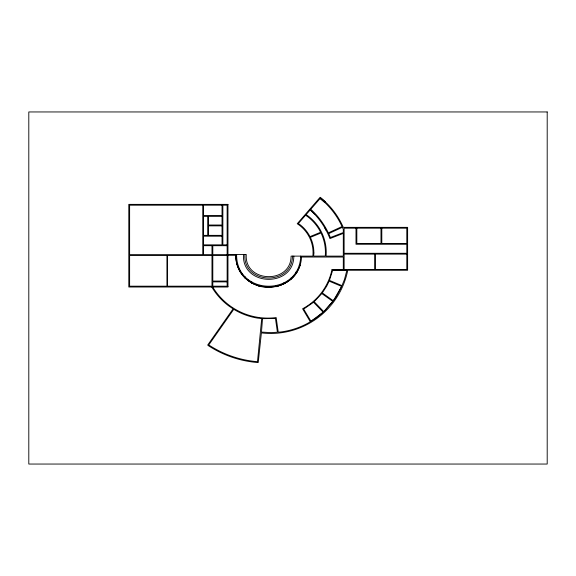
<?xml version="1.0" encoding="UTF-8"?>
<svg xmlns="http://www.w3.org/2000/svg" width="576" height="576" viewBox="0 0 576 576"><rect width="100%" height="100%" fill="white"/><g stroke="black" fill="none" stroke-linecap="round" stroke-linejoin="round"><path stroke-width="0.86" d="M227.966 254.477L246.262 254.477C244.152 283.061 291.01 284.45 291.089 256.118L312.869 256.118A34.344 34.344 0 0 0 297.23 223.733L320.098 197.309L320.717 197.849A77.501 77.501 0 0 1 343.296 227.354L407.621 227.354L407.621 270.266L347.753 270.266A78.502 78.502 0 0 1 261.389 332.899L258.228 362.513L257.4 362.513L261.706 318.578L257.357 318.082A65.29 65.29 0 0 1 233.762 309.319L208.764 344.945A104.501 104.501 0 0 0 257.465 361.685L257.486 361.685M259.783 285.437L259.661 286.25C273.463 289.894 289.037 284.342 296.842 272.254L296.1 271.901M268.049 286.625L268.135 287.446L267.379 287.424L267.502 286.61M293.839 256.118C293.746 287.986 241.438 286.646 243.504 254.477M292.464 256.118C292.378 286.214 242.798 284.854 244.879 254.477M235.764 254.477C235.094 296.251 298.858 298.534 301.579 257.033L343.296 257.033L343.296 269.446L331.834 269.446L331.834 270.266A57.607 57.607 0 0 1 302.594 308.765L310.27 321.703L308.189 323.021A77.681 77.681 0 0 1 280.771 331.985L278.237 332.158L276.17 317.57A64.469 64.469 0 0 1 212.45 286.589L211.745 287.006A65.29 65.29 0 0 0 228.528 305.755L233.078 308.858L207.698 345.046L208.289 345.622A105.358 105.358 0 0 0 257.4 362.513M346.896 270.266L344.47 279.454L341.978 285.638L329.465 280.39L332.69 270.266L346.896 270.266L332.647 270.446M341.669 286.402L336.161 296.863L333.302 300.766L322.33 292.918L326.707 286.171L329.141 281.153L341.669 286.402L333.302 300.766M252.122 282.247L251.798 283.01L259.661 286.25C245.923 282.643 235.483 269.597 235.764 255.283L236.614 255.305C236.938 296.006 299.333 296.726 300.73 256.118M259.258 285.286L258.934 286.042L259.675 286.164M300.218 265.104L300.038 265.464C296.309 276.178 286.891 284.141 275.911 286.682L275.832 285.862M296.842 272.254L296.431 272.887L295.805 272.347M332.827 301.406L323.813 311.695L314.179 301.716L321.826 293.58L332.827 301.406L323.813 311.695M245.203 276.898L244.548 277.402L251.798 283.01L245.088 277.942L245.592 277.286M251.143 282.629L251.654 281.974M310.234 209.887L306.137 214.582A45.576 45.576 0 0 1 326.088 256.118L343.296 256.118L343.296 233.388L329.94 238.586A76.198 76.198 0 0 0 310.234 209.887L314.395 213.977M320.177 198.475L310.774 209.261A77.047 77.047 0 0 1 328.349 232.855L342.022 226.562L341.244 224.87A76.673 76.673 0 0 0 320.206 198.497L324.871 202.55M323.172 312.221L316.354 317.844L310.968 321.257L303.696 309.082L313.574 302.278L323.172 312.221L310.968 321.257M240.631 270.886L239.976 271.382L245.088 277.942M328.694 233.611L342.367 227.318L343.296 229.327L343.296 232.56L330.394 237.521L328.608 233.41M237.578 263.484L236.815 263.786L236.65 263.412L239.976 271.382L239.594 270.72L240.365 270.41M275.911 286.682L276.646 286.517L276.365 285.739M267.379 287.424L268.121 287.359M227.138 244.865L222.862 244.865L222.862 205.193L227.138 205.193L227.138 281.059L212.81 281.059L212.81 255.485L227.138 255.485M227.138 245.7L212.81 245.7L212.81 254.642L227.138 254.642M227.966 255.305L235.764 255.305M212.45 286.589L227.966 286.589M235.793 255.283L236.614 255.305L236.614 254.477M299.29 265.111L300.038 265.464M320.717 197.849L325.433 201.953M290.887 278.114L291.514 278.647L290.945 279.158L290.477 278.482M284.148 282.838L284.623 283.514L283.946 283.86L283.666 283.09M324.871 228.038L326.29 230.602M381.809 228.175L381.809 243.432L406.793 243.432L406.793 228.175L344.124 228.175L344.124 253.289L406.793 253.289L406.793 244.26L355.997 244.26L355.997 228.175M380.981 228.175L380.981 243.432L356.832 243.432L356.832 228.175M313.87 252.979L313.69 256.118L325.267 256.054A44.748 44.748 0 0 0 321.005 232.999L310.37 237.355A35.172 35.172 0 0 1 313.87 252.979M262.526 318.672L261.482 332.078L271.13 332.633L277.409 332.215L275.458 318.456L262.526 318.672M305.597 215.208L298.354 223.517L300.312 224.899A35.172 35.172 0 0 1 308.837 234.518L309.974 236.628L320.616 232.272L319.14 229.514A44.748 44.748 0 0 0 305.676 215.266L305.597 215.208M547.2 111.953L28.8 111.953L28.8 464.047L547.2 464.047L547.2 111.953M227.966 204.372L128.794 204.372L128.794 287.006L227.966 287.006L227.966 204.372M202.759 205.193L129.622 205.193L129.622 254.642L202.759 254.642L202.759 205.193M222.026 205.193L203.573 205.193L203.573 215.525L222.026 215.525L222.026 205.193M207.698 216.367L203.573 216.367L203.573 235.361L207.698 235.361L207.698 216.367M222.026 216.353L208.512 216.353L208.512 225.029L222.026 225.029L222.026 216.353M222.026 225.857L208.512 225.857L208.512 235.361L222.026 235.361L222.026 225.857M222.026 236.189L203.573 236.189L203.573 244.865L222.026 244.865L222.026 236.189M211.982 245.686L203.573 245.686L203.573 254.642L211.982 254.642L211.982 245.686M374.645 254.117L344.124 254.117L344.124 269.446L374.645 269.446L374.645 254.117M406.793 254.117L375.458 254.117L375.458 269.446L406.793 269.446L406.793 254.117M166.975 255.485L129.622 255.485L129.622 286.186L166.975 286.186L166.975 255.485M211.982 255.485L167.393 255.485L167.393 286.186L211.982 286.186L211.982 255.485M300.751 257.004L301.579 257.033L300.751 257.004M227.138 281.887L212.81 281.887L212.81 286.186L227.138 286.186L227.138 281.887"/></g></svg>
